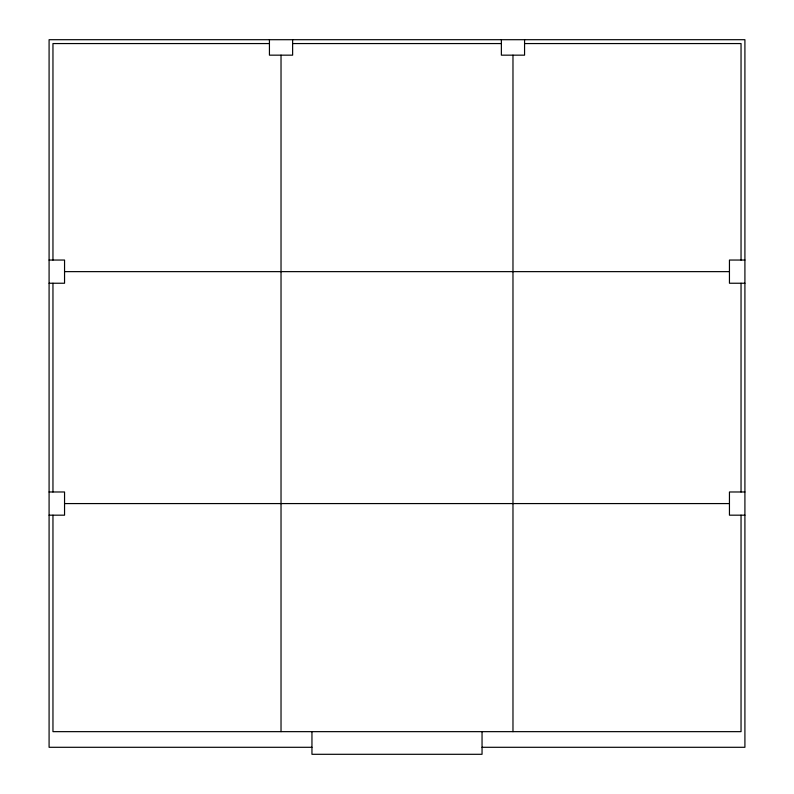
<?xml version="1.0" encoding="UTF-8"?>
<svg xmlns="http://www.w3.org/2000/svg" width="794" height="794" viewBox="0 0 794 794"><rect width="100%" height="100%" fill="white"/><g stroke="black" fill="none" stroke-linecap="round" stroke-linejoin="round"><path stroke-width="1.19" d="M269.434 43.561L52.96 43.561L52.96 260.045M292.629 43.561L501.371 43.561M524.566 43.561L741.04 43.561L741.04 260.045M49.089 260.045L64.552 260.045L64.552 283.24L49.089 283.24M744.911 260.045L729.448 260.045L729.448 283.24L744.911 283.24M64.552 271.637L729.448 271.637M49.089 491.982L64.552 491.982L64.552 515.177L49.089 515.177M744.911 491.982L729.448 491.982L729.448 515.177L744.911 515.177M64.552 503.575L729.448 503.575M311.953 747.293L49.089 747.293L49.089 39.7L744.911 39.7L744.911 747.293L482.047 747.293M741.04 283.24L741.04 491.982M741.04 515.177L741.04 731.651L52.96 731.651L52.96 515.177M524.566 39.7L524.566 55.163L501.371 55.163L501.371 39.7M512.974 55.163L512.974 731.651M482.047 731.651L482.047 754.3L311.953 754.3L311.953 731.651M292.629 39.7L292.629 55.163L269.434 55.163L269.434 39.7M281.026 55.163L281.026 731.651M52.96 283.24L52.96 491.982"/></g></svg>
